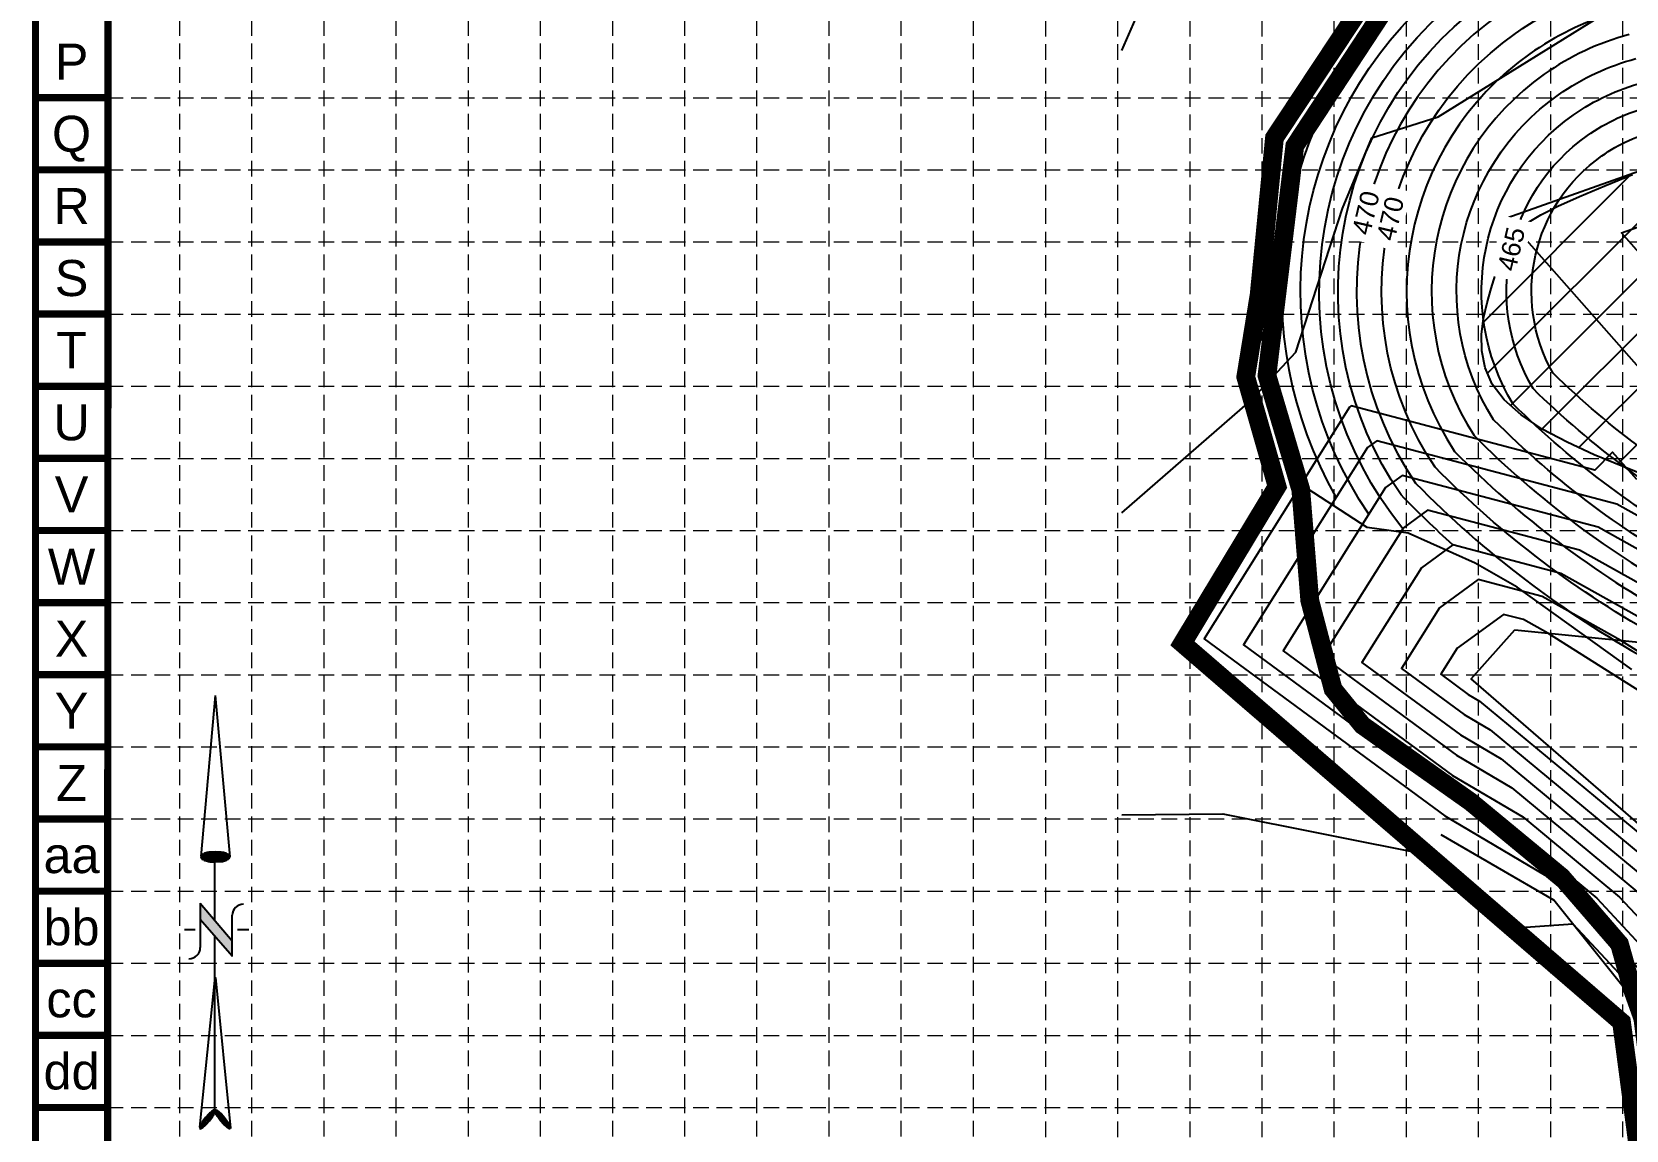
# Model space of a CAD drawing. Header units: feet. Extents: x 2592453 to 2593193, y 7034816 to 7035279.
# Drawn here: x 2592452.8 to 2592708.1, y 7034917.2 to 7035093 of the extents above; entities that cross this region are included whole.
import ezdxf
from ezdxf.enums import TextEntityAlignment as Align

# ---------------------------------------------------------------- set-up
doc = ezdxf.new("R2010")
doc.units = ezdxf.units.FT
doc.header["$LTSCALE"] = 40
doc.header["$MEASUREMENT"] = 0
doc.set_wipeout_variables(frame=1)
doc.linetypes.add('DASHED', pattern=[0.75, 0.5, -0.25])
doc.linetypes.add('HIDDEN', pattern=[0.375, 0.25, -0.125])
for name, color, linetype in [('1 LIMITS OF DISTURBANCE', 1, 'DASHED'), ('BASE', 7, 'Continuous'), ('cont bndy', 1, 'Continuous'), ('CONT-BREAKLINE', 7, 'Continuous'), ('CONT-MJR', 251, 'Continuous'), ('cont-mjr-label', 4, 'Continuous'), ('CONT-MNR', 252, 'Continuous'), ('GRID', 254, 'HIDDEN'), ('NARROW', 7, 'Continuous'), ('POND LIMITS', 3, 'Continuous'), ('Silt Fence', 200, 'HIDDEN'), ('SRF-FLT', 7, 'Continuous')]:
    doc.layers.add(name, color=color, linetype=linetype)
doc.styles.get("Standard").update_dxf_attribs({"font": 'ARIAL.TTF'})

# ---------------------------------------------------------------- blocks, each defined once
blk = doc.blocks.new('North Arrow')
at = {"layer": 'NARROW'}
for p, q in [((32.43254981860446, 3.058265073213988), (32.43254981860446, 4.631385762768332)), ((28.76667448424996, -2.091662794246076), (34.01874137947743, 2.319861484284047)), ((36.17825519122562, 2.333068732823449), (30.46489879658111, 2.333068732823449)), ((36.15693846157228, 2.319861484284047), (31.03953994826952, -2.091662794246076)), ((0, 0), (22.36344290151465, 2.002084736559482)), ((0, 0), (22.3340256442134, -2.022002755547874)), ((39.10239171702415, 0.006637234364461619), (59.96415737125062, 2.108618273159664)), ((21.65859055236069, -0.04755806894536363), (21.65587945617517, -0.04755806894536363)), ((31.2002493849468, -0.04755806894536363), (21.65859055236069, -0.04755806894536363)), ((28.76667448424996, -2.091662794246076), (34.95439482978327, -2.091662794246076)), ((57.4539157862273, -0.04755806894536363), (33.41071549255503, -0.04755806894536363)), ((59.8310793026576, -2.141789640390925), (39.04486644576536, -0.007715046158409677)), ((57.69334596529006, -0.02703537367779063), (57.76929195033517, -0.01344045038422337)), ((57.76514189648879, -0.05039075473177945), (57.69334596529006, -0.02703537367779063)), ((32.43254981860446, -4.261561808689294), (32.43254981860446, -2.800806882678444))]:
    blk.add_line(p, q, dxfattribs=at)
blk.add_lwpolyline([(22.36469003275943, -2.029144276148145), (22.58571216360451, -1.926685835660464, 0.09157658552841703), (22.86600292222374, -1.437143250313966, 0.04830551554414139), (23.03449076013294, -0.7510674610057322), (23.07365352004581, -0.007926344824227272), (23.0138871940153, 0.8191116749912908, 0.04830551554426889), (22.86600292222374, 1.421290560665511, 0.0915765855283463), (22.58571216360451, 1.91083314601201), (22.36469003275943, 2.01329158649969), (22.14366790191434, 1.91083314601201, 0.09157658552851158), (21.86337714329511, 1.421290560665511, 0.04830551554418233), (21.71549287155813, 0.8191116749912908), (21.65572654552761, -0.007926344824227272), (21.71549287155813, -0.8349643646397453, 0.04830551554422624), (21.86337714329511, -1.437143250313966, 0.09157658552816902), (22.14366790191434, -1.926685835660464)], format="xyb", close=True, dxfattribs=at)
for points in [[(57.45558378554506, -0.03134526075882604), (57.43996657389744, 0.0836624617477355, -0.06681784727068599), (57.67471216397553, 0.4712181194372533, -0.03073031192727785), (58.00862399094058, 0.8372912985578296), (58.52165351551321, 1.292257312707079), (59.07299621394941, 1.699951556056476, -0.03073031192742202), (59.50028108291463, 1.950818694931513, -0.06681784727061153), (59.92804734067704, 2.100220530974184), (60.03732810972451, 2.061125939999329)], [(60.03732810972451, 2.061125939999329), (60.05294532137214, 1.946118217492767, -0.06681784727066456), (59.81819973129404, 1.558562559803249, -0.03073031192683177), (59.43379851860755, 1.137137013811298), (58.97125837981093, 0.7375233665334235), (58.41991568137473, 0.3298291232385964, -0.03073031192764033), (57.99263081235495, 0.07896198436355917, -0.03669233332525137), (57.76236303227506, -0.01733721801429056)], [(57.45558378554506, -0.03527464659782709), (57.43996657389744, -0.150282369049819, 0.06681784727068599), (57.67471216397553, -0.5378380267393368, 0.03073031192727785), (58.00862399094058, -0.903911205859913), (58.52165351551321, -1.358877220063732), (59.07299621394941, -1.766571463358559, 0.03073031192742202), (59.50028108291463, -2.017438602233597, 0.06681784727061153), (59.92804734067704, -2.166840438276267), (60.03732810972451, -2.127745847301412)], [(60.03732810972451, -2.127745847301412), (60.05294532137214, -2.012738124794851, 0.06681784727066456), (59.81819973129404, -1.625182467105333, 0.03073031192683177), (59.43379851860755, -1.203756921113381), (58.97125837981093, -0.804143273835507), (58.41991568137473, -0.3964490305406798, 0.03073031192764033), (57.99263081235495, -0.1455818916656426, 0.03669233332525137), (57.76236303227506, -0.04928268934236257)]]:
    blk.add_lwpolyline(points, format="xyb", dxfattribs=at)
for centre, start, end in [((30.46491631666868, 3.862994872579293), 178.8769027564139, 270), ((34.95439482978327, -3.621588933947351), 358.8769027564139, 90)]:
    blk.add_arc(centre, 1.529926139739004, start, end, dxfattribs=at)
for points in [[(31.04573626156707, -2.092600781761575), (36.15173163068903, 2.358604768796795), (28.74698772917327, -2.064361571265181), (34.01267678058502, 2.358604768796795)], [(23.02743242273209, -0.7618279882990464), (21.67003612299595, -0.04525802260104683), (23.06525461068304, -0.04525802260104683), (21.71626324154204, 0.8195677980802429)], [(23.06525461068304, -0.04525802260104683), (21.71626324154204, 0.8195677980802429), (23.01902749208239, 0.7489697719211108), (21.85494459723486, 1.41965102062386)], [(23.01902749208239, 0.7489697719211108), (21.85494459723486, 1.41965102062386), (22.86773874044229, 1.437300527177285), (22.14491470462235, 1.910307302568981)], [(22.86773874044229, 1.437300527177285), (22.14491470462235, 1.910307302568981), (22.58617356370451, 1.910307302568981), (22.35503797086494, 2.002084736559482)], [(57.44388876337325, 0.08001449623407098), (57.69525844847522, -0.01106567331589758), (57.49810575425727, 0.2124947428819723), (57.77083364797363, -0.01106567331589758)], [(57.450460519849, -0.04004572727353661), (57.68868669199946, -0.016585683588346), (57.44388876337325, 0.08001449623407098), (57.69525844847522, -0.01106567331589758)], [(57.49810575425727, 0.2124947428819723), (57.77083364797363, -0.01106567331589758), (57.59996797960412, 0.3891350717640307), (57.940056377156, 0.06345446541672572)], [(57.59996797960412, 0.3891350717640307), (57.940056377156, 0.06345446541672572), (57.68211493557828, 0.4981552747267415), (58.06984856753843, 0.1324545938769006)], [(57.68211493557828, 0.4981552747267415), (58.06984856753843, 0.1324545938769006), (57.83819415180915, 0.663755583063903), (58.29493122679196, 0.2580348277115263)], [(57.83819415180915, 0.663755583063903), (58.29493122679196, 0.2580348277115263), (58.02877508955135, 0.8569559427633067), (58.51837094691291, 0.405695102581376)], [(58.02877508955135, 0.8569559427633067), (58.51837094691291, 0.405695102581376), (58.26042950528063, 1.069476338470849), (58.73031009321494, 0.5657754006460891)], [(58.26042950528063, 1.069476338470849), (58.73031009321494, 0.5657754006460891), (58.51837094691291, 1.297176762400341), (59.04904028220699, 0.8114158579883224)], [(58.51837094691291, 1.297176762400341), (59.04904028220699, 0.8114158579883224), (58.69580837170361, 1.422756996180397), (59.26097942850902, 0.9949561996836565)], [(59.26426530671961, 0.9963362022790534), (58.69416543257103, 1.419996991044172), (59.44663154890804, 1.149516487475921), (59.00303798687673, 1.64907741756906)], [(59.44663154890804, 1.149516487475921), (59.00303798687673, 1.64907741756906), (59.61749721722299, 1.335816834307479), (59.27576588053853, 1.822957741314895)], [(59.61749721722299, 1.335816834307479), (59.27576588053853, 1.822957741314895), (59.80972109409777, 1.551097235151246), (59.4926338442383, 1.954057985367399)], [(59.80972109409777, 1.551097235151246), (59.4926338442383, 1.954057985367399), (59.93129858887187, 1.730497569169529), (59.69471535579942, 2.039618144699489)], [(59.93129858887187, 1.730497569169529), (59.69471535579942, 2.039618144699489), (60.05287608364597, 1.941637962281675), (59.93129858887187, 2.103098262887215)], [(60.05287608364597, 1.941637962281675), (59.93129858887187, 2.103098262887215), (60.03644669248388, 2.064458190925507)], [(22.86773874044229, -1.439569039612252), (21.72466817219174, -0.8747848301754857), (23.02743242273209, -0.7618279882990464), (21.67003612299595, -0.04525802260104683)], [(22.5777686330548, -1.930225321557373), (21.86334952788457, -1.446628842222708), (22.86773874044229, -1.439569039612252), (21.72466817219174, -0.8747848301754857)], [(22.36344290151465, -2.014942952937417), (22.14491470462235, -1.930225321557373), (22.5777686330548, -1.930225321557373), (21.86334952788457, -1.446628842222708)], [(57.4373170068975, -0.1421659174229717), (57.68868669199946, -0.02210569386079442), (57.450460519849, -0.04004572727353661), (57.68868669199946, -0.016585683588346)], [(57.45703227632475, -0.1932260124704044), (57.69525844847522, -0.02762570418781252), (57.4373170068975, -0.1421659174229717), (57.68868669199946, -0.02210569386079442)], [(57.52603571929285, -0.3257062591183058), (57.76426189149788, -0.05108574781843345), (57.45703227632475, -0.1932260124704044), (57.69525844847522, -0.02762570418781252)], [(57.63446970111545, -0.4802665469105705), (57.90062583830149, -0.1021458429204358), (57.52603571929285, -0.3257062591183058), (57.76426189149788, -0.05108574781843345)], [(57.78397716092513, -0.6624268860650773), (58.09120677609826, -0.2001260253382497), (57.63446970111545, -0.4802665469105705), (57.90062583830149, -0.1021458429204358)], [(57.97455809866733, -0.8735672791772231), (58.33600470472447, -0.3477863002626691), (57.78397716092513, -0.6624268860650773), (58.09120677609826, -0.2001260253382497)], [(58.24071423585337, -1.113687726247008), (58.61366141578401, -0.5423666625029), (57.97455809866733, -0.8735672791772231), (58.33600470472447, -0.3477863002626691)], [(58.61366141578401, -1.433848322321865), (58.92746278743289, -0.771447089027788), (58.24071423585337, -1.113687726247008), (58.61366141578401, -0.5423666625029)], [(58.91431927448139, -1.64498871543401), (59.20019068109468, -1.004667523229728), (58.61366141578401, -1.433848322321865), (58.92746278743289, -0.771447089027788)], [(59.11804372517508, -1.794028992899257), (59.56985198281473, -1.35518817585762), (58.91760515269198, -1.651888728247286), (59.20019068109468, -1.011567536097573)], [(59.34805520177179, -1.927889242142555), (59.81300697236293, -1.62152867174882), (59.11804372517508, -1.794028992899257), (59.56985198281473, -1.35518817585762)], [(59.53699320043597, -1.324828119304584), (59.41377276652929, -1.18406785724801), (59.20840537670301, -1.014327541233797)], [(59.58299549571166, -2.052089473381784), (59.92801271066128, -1.787128980031412), (59.34805520177179, -1.927889242142555), (59.81300697236293, -1.62152867174882)], [(59.78343406819477, -2.12522960951901), (60.04630432717022, -2.007929391147627), (59.58299549571166, -2.052089473381784), (59.92801271066128, -1.787128980031412)], [(59.92308389326354, -2.166629686616943), (60.03808963156189, -2.132129622386856), (59.78343406819477, -2.12522960951901), (60.04630432717022, -2.007929391147627)]]:
    blk.add_solid(points, dxfattribs=at)

msp = doc.modelspace()

# ---------------------------------------------------------------- hatches: boundary and pattern name
at = {"layer": 'POND LIMITS'}
h = msp.add_hatch(dxfattribs=at)
h.set_pattern_fill('ANSI31', color=5, scale=50, style=0)
h.set_pattern_definition([(45, (2522256.583046171, 6976408.886377166), (-4.419417382415921, 4.419417382415922), [])])
h.paths.add_polyline_path([(2592877.586915634, 7035096.407183687), (2592872.625086351, 7035085.243207333), (2592868.640384907, 7035076.596844963), (2592865.458993982, 7035070.040319744), (2592862.907096254, 7035065.145854846), (2592860.810874404, 7035061.485673432), (2592858.996511112, 7035058.631998672), (2592857.290189056, 7035056.157053731), (2592855.518090919, 7035053.633061782), (2592853.547376989, 7035050.723446705), (2592851.409118015, 7035047.456435278), (2592849.175362355, 7035043.951454991), (2592846.918158368, 7035040.327933338), (2592844.709554413, 7035036.705297816), (2592842.62159885, 7035033.202975913), (2592840.726340037, 7035029.940395125), (2592839.095826333, 7035027.036982946), (2592837.784145566, 7035024.581257098), (2592836.773543438, 7035022.538096235), (2592836.028305118, 7035020.841469239), (2592835.512715776, 7035019.42534499), (2592835.191060582, 7035018.223692372), (2592835.027624705, 7035017.170480269), (2592834.986693317, 7035016.19967756), (2592835.032551586, 7035015.24525313), (2592835.134508408, 7035014.255093104), (2592835.281967578, 7035013.232752589), (2592835.469356614, 7035012.195703935), (2592835.691103036, 7035011.161419491), (2592835.941634363, 7035010.147371608), (2592836.215378117, 7035009.171032635), (2592836.506761815, 7035008.249874922), (2592836.810212978, 7035007.40137082), (2592837.117949599, 7035006.636733067), (2592837.413351574, 7035005.94213596), (2592837.67758927, 7035005.297494184), (2592837.891833057, 7035004.682722426), (2592838.037253304, 7035004.077735368), (2592838.095020379, 7035003.462447698), (2592838.046304653, 7035002.816774101), (2592837.872276494, 7035002.120629261), (2592837.547929283, 7035001.35559414), (2592837.023548453, 7035000.509914798), (2592836.24324245, 7034999.573503572), (2592835.15111972, 7034998.536272793), (2592833.691288707, 7034997.3881348), (2592831.807857858, 7034996.119001926), (2592829.444935618, 7034994.718786509), (2592826.546630434, 7034993.177400883), (2592823.082744487, 7034991.491870687), (2592819.125854913, 7034989.687674786), (2592814.774232585, 7034987.797405341), (2592810.126148375, 7034985.853654522), (2592805.279873156, 7034983.889014495), (2592800.333677801, 7034981.936077426), (2592795.385833183, 7034980.027435481), (2592790.534610174, 7034978.195680824), (2592785.867345476, 7034976.469678002), (2592781.427639108, 7034974.863381058), (2592777.248156917, 7034973.387016416), (2592773.361564753, 7034972.050810496), (2592769.800528463, 7034970.864989723), (2592766.597713894, 7034969.839780518), (2592763.785786895, 7034968.985409304), (2592761.397413313, 7034968.312102503), (2592759.449139575, 7034967.820752922), (2592757.893034415, 7034967.474918903), (2592756.665047144, 7034967.228825177), (2592755.701127075, 7034967.036696472), (2592754.93722352, 7034966.852757516), (2592754.30928579, 7034966.631233039), (2592753.753263198, 7034966.326347768), (2592753.205105057, 7034965.892326432), (2592752.614993685, 7034965.302575975), (2592751.990043438, 7034964.607232194), (2592751.351601679, 7034963.875613109), (2592750.72101577, 7034963.177036732), (2592750.119633074, 7034962.580821078), (2592749.568800954, 7034962.156284164), (2592749.089866772, 7034961.972744), (2592748.704177892, 7034962.099518607), (2592748.427525452, 7034962.584292441), (2592748.253475689, 7034963.388215731), (2592748.170038618, 7034964.450805153), (2592748.16522425, 7034965.711577382), (2592748.227042602, 7034967.110049091), (2592748.343503684, 7034968.585736956), (2592748.502617512, 7034970.078157651), (2592748.692394099, 7034971.526827849), (2592748.907043991, 7034972.883863893), (2592749.165579868, 7034974.151780794), (2592749.493214943, 7034975.34569323), (2592749.91516243, 7034976.480715877), (2592750.456635542, 7034977.571963415), (2592751.142847492, 7034978.634550524), (2592751.999011494, 7034979.683591879), (2592753.05034076, 7034980.734202159), (2592754.303525393, 7034981.797249668), (2592755.691163054, 7034982.86661722), (2592757.12732829, 7034983.931941252), (2592758.526095652, 7034984.982858204), (2592759.801539687, 7034986.009004515), (2592760.867734945, 7034987.000016621), (2592761.638755976, 7034987.945530963), (2592762.028677328, 7034988.835183981), (2592761.97721954, 7034989.664249402), (2592761.526687106, 7034990.450550131), (2592760.745030511, 7034991.217546356), (2592759.700200239, 7034991.988698273), (2592758.460146775, 7034992.787466072), (2592757.092820604, 7034993.63730995), (2592755.666172209, 7034994.561690095), (2592754.248152075, 7034995.584066701), (2592752.890337983, 7034996.720881448), (2592751.578816901, 7034997.960501954), (2592750.283303096, 7034999.284277323), (2592748.973510831, 7035000.67355666), (2592747.619154373, 7035002.109689072), (2592746.189947987, 7035003.574023661), (2592744.655605936, 7035005.047909533), (2592742.985842489, 7035006.512695794), (2592741.150121148, 7035007.954773664), (2592739.11690238, 7035009.380702839), (2592736.854395888, 7035010.802085129), (2592734.330811378, 7035012.230522346), (2592731.514358554, 7035013.677616301), (2592728.373247121, 7035015.154968806), (2592724.875686784, 7035016.67418167), (2592720.989887247, 7035018.246856708), (2592716.716177508, 7035019.884462892), (2592712.183363729, 7035021.597937842), (2592707.552371368, 7035023.398086342), (2592702.98412588, 7035025.295713175), (2592698.639552722, 7035027.301623125), (2592694.679577349, 7035029.426620972), (2592691.265125217, 7035031.681511503), (2592688.557121784, 7035034.077099497), (2592686.668667163, 7035036.613226484), (2592685.521560106, 7035039.245880962), (2592684.989774022, 7035041.92008818), (2592684.947282319, 7035044.580873379), (2592685.268058409, 7035047.173261805), (2592685.826075702, 7035049.642278704), (2592686.495307604, 7035051.932949317), (2592687.149727528, 7035053.990298893), (2592687.703236425, 7035055.778227504), (2592688.229445421, 7035057.336134548), (2592688.841893184, 7035058.722294248), (2592689.654118382, 7035059.994980831), (2592690.779659684, 7035061.212468523), (2592692.332055758, 7035062.433031548), (2592694.424845273, 7035063.714944133), (2592697.171566896, 7035065.116480502), (2592700.635647049, 7035066.679371432), (2592704.680063164, 7035068.379173894), (2592709.117680427, 7035070.17490141), (2592713.761364024, 7035072.025567498), (2592718.423979138, 7035073.890185679), (2592722.918390957, 7035075.727769474), (2592727.057464665, 7035077.497332405), (2592730.654065447, 7035079.157887992), (2592733.566317022, 7035080.676312878), (2592735.833377236, 7035082.050936195), (2592737.539662466, 7035083.287950203), (2592738.769589093, 7035084.393547156), (2592739.607573493, 7035085.373919312), (2592740.138032047, 7035086.235258929), (2592740.445381131, 7035086.98375826), (2592740.614037126, 7035087.625609566), (2592740.714324624, 7035088.169765084), (2592740.760201081, 7035088.636216991), (2592740.751532166, 7035089.047717442), (2592740.688183549, 7035089.427018595), (2592740.5700209, 7035089.796872611), (2592740.396909888, 7035090.180031642), (2592740.168716185, 7035090.599247851), (2592739.885305458, 7035091.077273394), (2592739.546537638, 7035091.63285567), (2592739.152249689, 7035092.268723052), (2592738.702272836, 7035092.983599155), (2592738.196438303, 7035093.776207593), (2592737.634577314, 7035094.645271983), (2592737.016521094, 7035095.589515937), (2592736.342100867, 7035096.607663073), (2592735.611147856, 7035097.698437004), (2592734.82386932, 7035098.862188359), (2592733.981976651, 7035100.105775819), (2592733.087557274, 7035101.437685083), (2592732.142698614, 7035102.866401843), (2592731.149488098, 7035104.400411797), (2592730.110013151, 7035106.048200642), (2592729.026361198, 7035107.818254071), (2592727.900619664, 7035109.719057783), (2592726.738129724, 7035111.749475598), (2592725.557247549, 7035113.869883851), (2592724.379583057, 7035116.031037002), (2592723.226746166, 7035118.18368951), (2592722.120346796, 7035120.278595835), (2592721.081994866, 7035122.266510438), (2592720.133300296, 7035124.098187779), (2592719.295873003, 7035125.724382319), (2592718.583883731, 7035127.110072274), (2592717.981746517, 7035128.277130902), (2592717.466436222, 7035129.261655218), (2592717.014927708, 7035130.099742237), (2592716.604195836, 7035130.827488974), (2592716.211215469, 7035131.480992444), (2592715.812961465, 7035132.096349663), (2592715.386408688, 7035132.709657642), (2592714.910775482, 7035133.353224794), (2592714.374254128, 7035134.044205096), (2592713.767280388, 7035134.79596392), (2592713.080290027, 7035135.621866636), (2592712.303718809, 7035136.535278617), (2592711.428002497, 7035137.549565236), (2592710.443576854, 7035138.678091861), (2592709.340877646, 7035139.934223867), (2592708.118026757, 7035141.322010822), (2592706.803890566, 7035142.808239087), (2592705.435021571, 7035144.350379224), (2592704.047972274, 7035145.90590179), (2592702.679295172, 7035147.432277347), (2592701.365542767, 7035148.886976453), (2592700.143267557, 7035150.227469669), (2592699.049022044, 7035151.411227554), (2592698.112606046, 7035152.4158412), (2592697.336808662, 7035153.299383835), (2592696.717666311, 7035154.140049214), (2592696.251215412, 7035155.016031097), (2592695.933492383, 7035156.005523242), (2592695.760533643, 7035157.186719407), (2592695.728375612, 7035158.637813351), (2592695.833054708, 7035160.436998832), (2592696.066795284, 7035162.627737004), (2592696.406573437, 7035165.11455861), (2592696.825553198, 7035167.767261785), (2592697.296898598, 7035170.455644667), (2592697.793773668, 7035173.049505394), (2592698.28934244, 7035175.418642101), (2592698.756768945, 7035177.432852929), (2592699.169217214, 7035178.961936011), (2592699.50866596, 7035179.906485871), (2592699.792352624, 7035180.290282578), (2592700.046329327, 7035180.167902581), (2592700.296648194, 7035179.593922335), (2592700.569361344, 7035178.622918289), (2592700.890520902, 7035177.309466898), (2592701.286178989, 7035175.708144613), (2592701.782387729, 7035173.873527884), (2592702.399532247, 7035171.860804118), (2592703.135329693, 7035169.727604526), (2592703.98183022, 7035167.532171269), (2592704.931083982, 7035165.332746512), (2592705.975141132, 7035163.187572417), (2592707.106051824, 7035161.154891148), (2592708.31586621, 7035159.292944867), (2592709.596634445, 7035157.659975738), (2592710.940611031, 7035156.29778871), (2592712.340867864, 7035155.182439878), (2592713.790681191, 7035154.273548119), (2592715.283327257, 7035153.530732316), (2592716.812082306, 7035152.913611349), (2592718.370222586, 7035152.381804095), (2592719.951024341, 7035151.894929438), (2592721.547763817, 7035151.412606257), (2592723.147491995, 7035150.900003632), (2592724.712358793, 7035150.344491456), (2592726.198288868, 7035149.738989819), (2592727.561206871, 7035149.076418814), (2592728.757037459, 7035148.349698535), (2592729.741705286, 7035147.551749072), (2592730.471135006, 7035146.675490516), (2592730.901251273, 7035145.713842963), (2592731.005211683, 7035144.665739503), (2592730.825105596, 7035143.554165225), (2592730.420255315, 7035142.408118221), (2592729.849983142, 7035141.25659658), (2592729.173611378, 7035140.128598395), (2592728.450462325, 7035139.053121753), (2592727.739858284, 7035138.059164745), (2592727.101121559, 7035137.175725463), (2592726.583010491, 7035136.420258849), (2592726.192027584, 7035135.76404726), (2592725.924111381, 7035135.166829909), (2592725.775200428, 7035134.588346008), (2592725.741233267, 7035133.988334767), (2592725.818148443, 7035133.326535396), (2592726.0018845, 7035132.56268711), (2592726.288379983, 7035131.656529117), (2592726.671407073, 7035130.580541759), (2592727.136072509, 7035129.358169884), (2592727.665316667, 7035128.025599476), (2592728.242079924, 7035126.61901651), (2592728.849302656, 7035125.174606969), (2592729.469925241, 7035123.72855683), (2592730.086888053, 7035122.317052074), (2592730.683131471, 7035120.97627868), (2592731.245314745, 7035119.734694517), (2592731.774972623, 7035118.589845017), (2592732.277358729, 7035117.531547499), (2592732.757726686, 7035116.549619286), (2592733.221330117, 7035115.633877697), (2592733.673422644, 7035114.774140055), (2592734.119257892, 7035113.960223678), (2592734.564089484, 7035113.181945887), (2592735.013499851, 7035112.430021234), (2592735.474386666, 7035111.69875317), (2592735.953976412, 7035110.983342377), (2592736.459495569, 7035110.278989538), (2592736.998170619, 7035109.580895334), (2592737.577228046, 7035108.884260447), (2592738.203894328, 7035108.184285559), (2592738.88539595, 7035107.476171355), (2592739.626230791, 7035106.759370405), (2592740.419982333, 7035106.050342864), (2592741.257505455, 7035105.369800781), (2592742.129655036, 7035104.738456202), (2592743.027285956, 7035104.177021173), (2592743.941253094, 7035103.706207744), (2592744.862411332, 7035103.346727957), (2592745.781615546, 7035103.119293864), (2592746.690950821, 7035103.03428712), (2592747.587423043, 7035103.060767821), (2592748.469268303, 7035103.157465674), (2592749.334722691, 7035103.283110385), (2592750.182022297, 7035103.396431659), (2592751.009403212, 7035103.456159205), (2592751.815101526, 7035103.421022725), (2592752.597353329, 7035103.24975193), (2592753.365697685, 7035102.915689654), (2592754.174885558, 7035102.450631257), (2592755.090970884, 7035101.900985233), (2592756.180007601, 7035101.31316007), (2592757.508049645, 7035100.733564265), (2592759.141150954, 7035100.208606306), (2592761.145365465, 7035099.784694686), (2592763.586747115, 7035099.508237895), (2592766.504867553, 7035099.412481282), (2592769.833369271, 7035099.478017625), (2592773.479412474, 7035099.672276559), (2592777.350157368, 7035099.962687716), (2592781.352764155, 7035100.316680732), (2592785.394393041, 7035100.701685239), (2592789.382204231, 7035101.085130871), (2592793.223357928, 7035101.434447263), (2592796.84518782, 7035101.724256676), (2592800.255721516, 7035101.957951865), (2592803.48316011, 7035102.146118217), (2592806.555704694, 7035102.299341117), (2592809.501556362, 7035102.428205947), (2592812.348916204, 7035102.543298092), (2592815.125985316, 7035102.655202936), (2592817.860964788, 7035102.774505866), (2592820.573956811, 7035102.907668778), (2592823.252667961, 7035103.044659632), (2592825.876705911, 7035103.171322905), (2592828.425678337, 7035103.273503069), (2592830.879192909, 7035103.337044601), (2592833.216857303, 7035103.347791976), (2592835.418279193, 7035103.291589667), (2592837.463066251, 7035103.154282152), (2592839.343285398, 7035102.927244592), (2592841.100840552, 7035102.623974903), (2592842.790094874, 7035102.26350169), (2592844.465411529, 7035101.864853558), (2592846.18115368, 7035101.447059111), (2592847.991684489, 7035101.029146954), (2592849.951367122, 7035100.630145691), (2592852.114564741, 7035100.269083927), (2592854.51347074, 7035099.960700717), (2592857.09159943, 7035099.702576928), (2592859.770295357, 7035099.488003876), (2592862.470903062, 7035099.31027288), (2592865.114767088, 7035099.162675257), (2592867.623231978, 7035099.038502323), (2592869.917642274, 7035098.931045398), (2592871.919342521, 7035098.833595796), (2592873.569562198, 7035098.740579975), (2592874.88907054, 7035098.650964932), (2592875.91852172, 7035098.564852805), (2592876.69856991, 7035098.48234573), (2592877.269869283, 7035098.403545843), (2592877.67307401, 7035098.328555279), (2592877.948838265, 7035098.257476178), (2592878.137816221, 7035098.190410673), (2592878.274811052, 7035098.127298706), (2592878.371221956, 7035098.067431445), (2592878.432597132, 7035098.009937856), (2592878.464484778, 7035097.953946914), (2592878.472433094, 7035097.898587584), (2592878.461990281, 7035097.842988838), (2592878.438704537, 7035097.786279649), (2592878.408124061, 7035097.727588985), (2592878.373883502, 7035097.664727411), (2592878.331963303, 7035097.590231873), (2592878.276430357, 7035097.495320912), (2592878.201351555, 7035097.371213068), (2592878.10079379, 7035097.209126883), (2592877.968823953, 7035097.000280898), (2592877.799508937, 7035096.735893652)])

# ---------------------------------------------------------------- linework, layer by layer
at = {"layer": 'BASE', "const_width": 1.155}
for points in [[(2592464.964419404, 7035082.477223675), (2592453.414419404, 7035082.477223675)], [(2592464.964419404, 7035070.927223675), (2592453.414419404, 7035070.927223675)], [(2592464.964419404, 7035059.377223675), (2592453.414419404, 7035059.377223675)], [(2592464.964419404, 7035047.827223675), (2592453.414419404, 7035047.827223675)], [(2592464.964419404, 7035036.277223676), (2592453.414419404, 7035036.277223676)], [(2592464.964419404, 7035024.727223675), (2592453.414419404, 7035024.727223675)], [(2592464.964419404, 7035013.177223675), (2592453.414419404, 7035013.177223675)], [(2592464.964419404, 7035001.627223675), (2592453.414419404, 7035001.627223675)], [(2592464.964419404, 7034990.077223675), (2592453.414419404, 7034990.077223675)], [(2592464.964419404, 7034978.527223676), (2592453.414419404, 7034978.527223676)], [(2592464.964419404, 7034966.977223675), (2592453.414419404, 7034966.977223675)], [(2592464.964419404, 7034955.427223675), (2592453.414419404, 7034955.427223675)], [(2592464.964419404, 7034943.877223675), (2592453.414419404, 7034943.877223675)], [(2592464.964419404, 7034932.327223675), (2592453.414419404, 7034932.327223675)], [(2592464.964419404, 7034920.777223676), (2592453.414419404, 7034920.777223676)]]:
    msp.add_lwpolyline(points, dxfattribs=at)
at = {"layer": 'cont bndy', "color": 7}
msp.add_lwpolyline([(2592709.027386243, 7034990.898968833), (2592690.625197925, 7035004.122806342), (2592683.91830542, 7035007.918962774), (2592673.212386781, 7035012.758842085), (2592666.647449114, 7035013.65796308), (2592655.94582481, 7035020.58109955), (2592649.740681306, 7035038.923025064), (2592651.809062473, 7035042.609373548), (2592652.168780938, 7035052.589521402), (2592655.142968322, 7035074.284754129), (2592660.36433633, 7035083.917581395), (2592666.594990171, 7035092.722636654), (2592669.391664972, 7035096.075563085)], dxfattribs=at)
at = {"layer": 'CONT-BREAKLINE', "color": 7}
for points in [[(2592722.8396, 7034955.1608, 471.2981), (2592683.271, 7034989.4206, 471.7653), (2592690.2972, 7034997.2435, 471.4496)], [(2592690.2972, 7034997.2435, 471.4496), (2592749.8538, 7034991.339, 466.3573), (2592734.3359, 7034972.2104, 471.0087)], [(2592719.3553, 7034938.5966, 464.515), (2592710.629, 7034936.3825, 463.5282), (2592696.5273, 7034953.9858, 464.13), (2592678.4954, 7034964.4202, 464.0618)]]:
    msp.add_polyline3d(points, dxfattribs=at)
at = {"layer": 'CONT-MJR', "color": 35, "flags": 128}
for points, elevation in [([(2592627.368065724, 7035016.028426648), (2592647.920743019, 7035033.902474988), (2592655.222326909, 7035041.755412498), (2592662.710703008, 7035064.716396123), (2592667.378120758, 7035076.056909353), (2592678.003210304, 7035079.398312451), (2592722.576767914, 7035107.136359585), (2592698.797492072, 7035121.507506076), (2592688.955974242, 7035131.913813688), (2592690.707456592, 7035155.97694755), (2592688.77931704, 7035157.553659501), (2592701.062435358, 7035198.16219987), (2592743.973212007, 7035149.192694506), (2592749.601020667, 7035147.006464453), (2592745.797977643, 7035142.280662494), (2592740.926697735, 7035120.507546484), (2592757.454970063, 7035129.172799335), (2592775.793668592, 7035102.78670504), (2592776.855433414, 7035102.919727553)], 465), ([(2592709.805247679, 7035021.328282786), (2592705.938932382, 7035025.700013725), (2592703.101345676, 7035022.821552759), (2592664.098629704, 7035033.120810523), (2592663.816958515, 7035032.915140362), (2592640.543936743, 7034995.823514613), (2592679.077014586, 7034967.46496868), (2592695.016818273, 7034958.023398569), (2592699.720852164, 7034954.128411014), (2592712.941972008, 7034939.93954734)], 465), ([(2592678.194769931, 7035000.769824983), (2592672.122036251, 7034991.091341153), (2592682.176644625, 7034983.691618904), (2592686.335888905, 7034981.227987779), (2592718.074600019, 7034954.948014535), (2592720.799602093, 7034952.023550995), (2592722.172800189, 7034951.990864741), (2592728.541265418, 7034960.145199184), (2592736.686088171, 7034972.840860382), (2592737.701103073, 7034976.358617445), (2592707.25088434, 7034995.562695032), (2592694.642359861, 7035002.604905987), (2592684.408858506, 7035005.307216983), (2592678.194769931, 7035000.769824983)], 470)]:
    msp.add_lwpolyline(points, dxfattribs=dict(at, elevation=elevation))
at = {"layer": 'CONT-MJR', "color": 35, "elevation": 470, "flags": 128}
msp.add_lwpolyline([(2592713.796983202, 7034995.829391071, -0.07228721034127862), (2592677.497317477, 7035023.312959271, -0.4070348852480232), (2592690.372339865, 7035092.766834657, -0.05456063857181388), (2592700.031126148, 7035098.107786731, -0.074825220904952), (2592662.930748513, 7035132.621712745, -0.2723641846817771), (2592653.634564349, 7035178.857844753, 0.1092912361371492), (2592652.919061801, 7035186.106311799)], format="xyb", dxfattribs=at)
at = {"layer": 'CONT-MJR', "color": 35}
for points, elevation in [([(2592649.601440193, 7035182.84287433, -0.0608866947182031), (2592649.7037499, 7035179.724055701, 0.2692508565903022), (2592659.872097578, 7035130.041505015, 0.0649272100284984), (2592692.276088365, 7035098.724593657, 0.02283011588587464), (2592688.06692742, 7035096.035637757, 0.4090848387944744), (2592674.387344127, 7035020.770506309, 0.07236404075258794), (2592711.582792518, 7034992.482807497, 0.01407933377540278), (2592724.722044568, 7034982.79019678, -0.07786245429061872), (2592732.005642867, 7034976.259804568, -0.02328873611275185), (2592740.956257339, 7034964.841799908, 0.2498720290334903), (2592788.309201404, 7034947.709359217, 0.03070868766919069), (2592834.362010053, 7034965.428900235, 0.01189005364903541), (2592848.667569036, 7034971.250137324), (2592860.500741985, 7034984.201514601, 0.07332231345158255), (2592864.928630506, 7034995.668865405, 0.07332231345158255)], 470), ([(2592651.346222875, 7035037.586617999, 0.0609226326456004), (2592656.694817578, 7035021.564152564, 0.0609226326456004)], 465)]:
    msp.add_lwpolyline(points, format="xyb", dxfattribs=dict(at, elevation=elevation))
msp.add_lwpolyline([(2592724.84767031, 7035012.585759567, -0.07141663451961434), (2592693.201499126, 7035035.893844703, -0.3907164995803197), (2592701.901255099, 7035076.424126383, -0.09047482893351773), (2592711.858644373, 7035081.038393093, 0.1337998594316384)], format="xyb", dxfattribs=at)
at = {"layer": 'CONT-MNR', "color": 35, "flags": 128}
for points, elevation in [([(2592627.368065724, 7035090.030872727), (2592634.470233115, 7035106.301345007), (2592640.575772994, 7035109.942675312), (2592647.056388609, 7035114.137519327), (2592673.988434393, 7035122.534667138), (2592675.942383823, 7035154.50107675), (2592682.488943902, 7035160.940716944), (2592687.90059024, 7035181.781178927), (2592696.986096231, 7035228.582446352), (2592698.979713237, 7035235.314531615), (2592701.362569827, 7035228.798200672), (2592693.614301302, 7035193.836295219), (2592701.692912578, 7035220.544546627), (2592737.208001489, 7035180.014953068)], 466), ([(2592717.407550963, 7035031.081114357), (2592688.98521194, 7035063.218901718), (2592738.436548008, 7035080.757822113)], 464), ([(2592725.009854247, 7035040.833945929), (2592707.338891724, 7035060.814906524), (2592738.084169432, 7035071.719343515)], 463), ([(2592666.692520798, 7035026.486077285), (2592646.859556645, 7034994.877079921), (2592679.696940594, 7034970.710298724), (2592693.280632399, 7034962.66431641), (2592703.391601735, 7034954.292331718), (2592714.513498025, 7034942.356348071), (2592720.118105433, 7034942.222941521), (2592745.009791968, 7034974.09484936), (2592744.438220748, 7034972.73290022), (2592745.937907125, 7034975.255695244), (2592749.870228407, 7034989.716704787), (2592752.454236812, 7034991.066562398), (2592750.39604963, 7034991.786065162), (2592749.080721414, 7034993.683769061), (2592738.928361509, 7034999.360834379), (2592706.632315409, 7035017.399072718), (2592668.160675465, 7035027.558091815), (2592666.692520798, 7035026.486077285)], 466), ([(2592669.568083081, 7035020.05701421), (2592653.175176546, 7034993.930645228), (2592680.316866602, 7034973.955628769), (2592691.544446526, 7034967.305234253), (2592707.062351306, 7034954.456252423), (2592716.085024042, 7034944.773148802), (2592720.631779122, 7034944.664922325), (2592741.718213563, 7034971.664494822), (2592743.675841898, 7034974.715928456), (2592747.709638138, 7034988.695935243), (2592742.337151842, 7034992.084207904), (2592703.634826522, 7035013.700531036), (2592672.222721225, 7035021.995373107), (2592669.568083081, 7035020.05701421)], 467), ([(2592672.443645364, 7035013.627951134), (2592659.490796448, 7034992.984210536), (2592680.936792609, 7034977.200958814), (2592689.808260652, 7034971.946152095), (2592710.733100877, 7034954.620173126), (2592717.656550059, 7034947.189949533), (2592721.145452811, 7034947.10690313), (2592737.325897515, 7034967.824729608), (2592741.345923989, 7034974.090905764), (2592744.373459783, 7034984.583495976), (2592730.641729341, 7034993.243703613), (2592700.637337635, 7035010.001989352), (2592676.284766986, 7035016.432654399), (2592672.443645364, 7035013.627951134)], 468), ([(2592675.319207647, 7035007.19888806), (2592665.806416349, 7034992.037775844), (2592681.556718617, 7034980.446288859), (2592688.072074779, 7034976.587069938), (2592714.403850447, 7034954.784093831), (2592719.228076076, 7034949.606750264), (2592721.659126501, 7034949.548883935), (2592732.933581467, 7034963.984964397), (2592739.01600608, 7034973.465883073), (2592741.037281428, 7034980.471056712), (2592718.946306841, 7034994.403199323), (2592697.639848748, 7035006.303447669), (2592680.346812746, 7035010.869935691), (2592675.319207647, 7035007.19888806)], 469), ([(2592681.070332214, 7034994.340761907), (2592678.437656153, 7034990.14490646), (2592682.796570633, 7034986.936948949), (2592684.599703032, 7034985.868905622), (2592721.74534959, 7034955.111935239), (2592722.37112811, 7034954.440351726), (2592722.686473879, 7034954.432845546), (2592724.14894937, 7034956.305433972), (2592734.356170262, 7034972.215837691), (2592734.364924718, 7034972.246178181), (2592695.555461839, 7034996.722190741), (2592691.644870974, 7034998.906364304), (2592688.470904267, 7034999.744498275), (2592681.070332214, 7034994.340761907)], 471), ([(2592627.368065724, 7034967.645553864), (2592643.504364682, 7034967.815570338), (2592676.438665107, 7034961.256843694), (2592689.750072917, 7034949.496656703), (2592699.57352941, 7034950.18315988), (2592711.370445991, 7034937.52274661)], 464)]:
    msp.add_lwpolyline(points, dxfattribs=dict(at, elevation=elevation))
at = {"layer": 'CONT-MNR', "color": 35}
for points, elevation in [([(2592657.123505646, 7035176.678953971, 0.267298032016612), (2592665.987187871, 7035135.204827737, 0.08271203545916739), (2592706.537446322, 7035098.598103506, -0.5758694607056835), (2592706.058501679, 7035096.029399525, 0.08018186704178148), (2592692.677752365, 7035089.498031588, 0.4046992135056579), (2592680.615231263, 7035025.848651966, 0.07218657407247238), (2592716.009931995, 7034999.177411665, 0.01453822520343303)], 469), ([(2592680.346812746, 7035010.869935691, -0.01389692608825633), (2592672.059387615, 7035018.859815409, -0.401995445234127), (2592684.98388858, 7035097.502281769, 0.3890089059215163), (2592684.77674536, 7035100.640903064, -0.05269173873312865), (2592657.591671955, 7035128.091325814, -0.2074007927818608), (2592644.296372783, 7035168.514520107, -0.1640388592677139)], 469), ([(2592672.339195229, 7035013.461482622, -0.3972230091027971), (2592678.857579018, 7035096.333294072, 0.4427063626646599), (2592678.791953058, 7035101.754737305, -0.04542516689479927), (2592655.297882643, 7035126.156308032, -0.1650961248086189), (2592641.215759043, 7035159.637195939)], 468), ([(2592666.890651452, 7035015.789829101, -0.3562124604159712), (2592674.038010312, 7035095.854080115, 0.4944510926529616), (2592674.078529036, 7035101.914120927, -0.08707076421671023), (2592638.470710135, 7035146.333393691)], 467), ([(2592661.685364992, 7035018.505869513, -0.3359339301369775), (2592672.112100576, 7035098.174785016, 0.5739142163434852), (2592672.193669283, 7035099.576715423, -0.03591376047209742), (2592655.300385611, 7035116.707916762, -0.03591376047209742)], 466), ([(2592708.562496807, 7035092.579561305, 0.08871945054607704), (2592694.983628049, 7035086.229555287, 0.4020138780770086), (2592683.742500435, 7035028.37637975, 0.07205695062678463), (2592718.221562187, 7035002.526958045, 0.01478492673226088)], 468)]:
    msp.add_lwpolyline(points, format="xyb", dxfattribs=dict(at, elevation=elevation))
for points in [[(2592755.482259688, 7035101.378120414), (2592755.482259689, 7035101.378120413, 0.1840058253165024), (2592758.573374482, 7035100.566534007, -0.04526284528376141), (2592779.604552546, 7035101.072276895, -0.001195776025621177), (2592839.796249732, 7035105.272395205, -0.09561008838262637), (2592859.084624899, 7035102.462514354, -0.07108526831275047), (2592872.009886692, 7035095.778886475, -0.2268678129682468), (2592862.397080007, 7035060.889564815, 0.003418719081199456), (2592854.213552612, 7035049.714317217, 0.002551704925698413), (2592848.205433596, 7035041.300816935, 0.2145581301829408), (2592836.896209055, 7035010.340830137, -0.1942734656338646), (2592836.973834562, 7034999.754148577), (2592832.683732593, 7034995.25031226, -0.02054533656189914), (2592823.067115194, 7034991.052709479, -0.02917219110512394), (2592782.42556449, 7034975.224432975, -0.2170604806568479), (2592762.614855278, 7034982.681013831, 0.02013737493979531), (2592753.431312125, 7034994.288529057, 0.0738570914618249), (2592740.403106028, 7035005.990456598, -0.01589403794221572), (2592727.053114934, 7035015.942463414, -0.07107925239690394), (2592696.391148205, 7035038.368463988, -0.3852113882208693), (2592704.207130782, 7035073.155650082, -0.0940925898586917), (2592713.231539444, 7035077.259183464, 0.00199056024398606), (2592736.952227256, 7035088.842565436, 0.4507772905238695), (2592738.339077337, 7035093.567695822)], [(2592720.431790457, 7035005.87812662, -0.07189169503865188), (2592686.880931342, 7035030.894604745, -0.3988836587253055), (2592697.289503732, 7035082.961078987, -0.08925223309070171), (2592709.671387016, 7035088.735383359, 0.09582542226797917)], [(2592722.640526128, 7035009.23102232, -0.07168212520116041), (2592690.032879818, 7035033.401321263, -0.3951799587355224), (2592699.595379415, 7035079.692602685, -0.08983016056779151), (2592710.769952037, 7035084.88828462, 0.124040448160357)]]:
    msp.add_lwpolyline(points, format="xyb", dxfattribs=at)
at = {"layer": 'GRID', "color": 252, "linetype": 'HIDDEN', "lineweight": 0, "ltscale": 0.25}
for p, q in [((2592476.475802967, 7035267.386879371), (2592476.475802967, 7034862.976211449)), ((2592488.025802967, 7035267.386879371), (2592488.025802967, 7034862.976211449)), ((2592499.575802967, 7035267.386879371), (2592499.575802967, 7034862.976211449)), ((2592511.125802967, 7035267.386879371), (2592511.125802967, 7034862.976211449)), ((2592522.675802967, 7035267.386879371), (2592522.675802967, 7034862.976211449)), ((2592534.225802967, 7035267.386879371), (2592534.225802967, 7034862.976211449)), ((2592545.775802967, 7035267.386879371), (2592545.775802967, 7034862.976211449)), ((2592557.325802967, 7035267.386879371), (2592557.325802967, 7034862.976211449)), ((2592568.875802967, 7035267.386879371), (2592568.875802967, 7034862.976211449)), ((2592580.425802967, 7035267.386879371), (2592580.425802967, 7034862.976211449)), ((2592591.975802967, 7035267.386879371), (2592591.975802967, 7034862.976211449)), ((2592603.525802967, 7035267.386879371), (2592603.525802967, 7034862.976211449)), ((2592615.114419403, 7035267.277223676), (2592615.114419403, 7034862.976211449)), ((2592626.664419404, 7035267.277223676), (2592626.664419404, 7034862.976211449)), ((2592638.214419404, 7035267.277223676), (2592638.214419404, 7034862.976211449)), ((2592649.764419403, 7035267.277223676), (2592649.764419403, 7034862.976211449)), ((2592661.314419404, 7035267.277223676), (2592661.314419404, 7034862.976211449)), ((2592672.864419403, 7035267.277223676), (2592672.864419403, 7034862.976211449)), ((2592684.414419404, 7035267.277223676), (2592684.414419404, 7034862.976211449)), ((2592695.964419404, 7035267.277223676), (2592695.964419404, 7034862.976211449)), ((2592707.514419403, 7035267.277223676), (2592707.514419403, 7034862.976211449)), ((2592464.964419404, 7035082.477223675), (2593181.064419404, 7035082.477223675)), ((2592464.964419404, 7035070.927223675), (2593181.064419404, 7035070.927223675)), ((2592464.964419404, 7035059.377223675), (2593181.064419404, 7035059.377223675)), ((2592464.964419404, 7035047.827223675), (2593181.064419404, 7035047.827223675)), ((2592464.964419404, 7035036.277223676), (2593181.064419404, 7035036.277223676)), ((2592464.964419404, 7035024.727223675), (2593181.064419404, 7035024.727223675)), ((2592464.964419404, 7035013.177223675), (2593181.064419404, 7035013.177223675)), ((2592464.964419404, 7035001.627223675), (2593181.064419404, 7035001.627223675)), ((2592464.964419404, 7034990.077223675), (2593181.064419404, 7034990.077223675)), ((2592464.964419404, 7034978.527223676), (2593181.064419404, 7034978.527223676)), ((2592464.964419404, 7034966.977223675), (2593181.064419404, 7034966.977223675)), ((2592464.964419404, 7034955.427223675), (2593181.064419404, 7034955.427223675)), ((2592464.964419404, 7034943.877223675), (2593181.064419404, 7034943.877223675)), ((2592464.964419404, 7034932.327223675), (2593181.064419404, 7034932.327223675)), ((2592464.964419404, 7034920.777223676), (2593181.064419404, 7034920.777223676))]:
    msp.add_line(p, q, dxfattribs=at)
at = {"layer": 'POND LIMITS', "color": 5, "flags": 128}
msp.add_lwpolyline([(2592712.183363729, 7035021.597937842), (2592707.552371368, 7035023.398086342), (2592702.98412588, 7035025.295713175), (2592698.639552722, 7035027.301623125), (2592694.679577349, 7035029.426620972), (2592691.265125217, 7035031.681511503), (2592688.557121784, 7035034.077099497), (2592686.668667163, 7035036.613226484), (2592685.521560106, 7035039.245880962), (2592684.989774022, 7035041.92008818), (2592684.947282319, 7035044.580873379), (2592685.268058409, 7035047.173261805), (2592685.826075702, 7035049.642278704), (2592686.495307604, 7035051.932949317), (2592687.149727528, 7035053.990298893), (2592687.703236425, 7035055.778227504), (2592688.229445421, 7035057.336134548), (2592688.841893184, 7035058.722294248), (2592689.654118382, 7035059.994980831), (2592690.779659684, 7035061.212468523), (2592692.332055758, 7035062.433031548), (2592694.424845273, 7035063.714944133), (2592697.171566896, 7035065.116480502), (2592700.635647049, 7035066.679371432), (2592704.680063164, 7035068.379173894), (2592709.117680427, 7035070.17490141)], dxfattribs=at)
at = {"layer": 'Silt Fence', "linetype": 'Continuous', "const_width": 3}
msp.add_lwpolyline([(2592652.891023875, 7035189.677951898), (2592643.74465896, 7035173.917926919), (2592635.320374023, 7035147.33040464), (2592653.252064933, 7035118.096161592), (2592669.980285649, 7035098.366054308), (2592669.126254403, 7035096.15405946), (2592655.045663835, 7035074.739675635), (2592650.591709477, 7035038.002300135), (2592656.00731893, 7035019.715859769), (2592657.444921541, 7035001.967334288), (2592661.175674863, 7034987.771282761), (2592665.86920434, 7034981.996617382), (2592683.199160153, 7034969.725453166), (2592697.76113452, 7034957.694899719), (2592707.036487598, 7034946.959300263), (2592708.962037768, 7034940.101885269), (2592710.767240919, 7034935.04905335), (2592713.920907476, 7034909.890898893), (2592717.113883856, 7034911.922095699), (2592728.561815985, 7034918.389045362), (2592808.827135609, 7034923.110489627)], dxfattribs=at)
at = {"layer": 'SRF-FLT', "color": 7}
for points in [[(2592722.8396, 7034955.1608, 471.2981), (2592683.271, 7034989.4206, 471.7653), (2592690.2972, 7034997.2435, 471.4496)], [(2592690.2972, 7034997.2435, 471.4496), (2592749.8538, 7034991.339, 466.3573), (2592734.3359, 7034972.2104, 471.0087)], [(2592719.3553, 7034938.5966, 464.515), (2592710.629, 7034936.3825, 463.5282), (2592696.5273, 7034953.9858, 464.13), (2592678.4954, 7034964.4202, 464.0618)]]:
    msp.add_polyline3d(points, dxfattribs=at)

# ---------------------------------------------------------------- block references
at = {"layer": 'BASE', "xscale": 1.154999999795109, "yscale": 1.154999999795109, "zscale": 1.155, "rotation": 270}
msp.add_blockref('North Arrow', (2592482.20807585, 7034986.746141626), dxfattribs=at)

# ---------------------------------------------------------------- texts
at = {"layer": 'BASE'}
for s, p in [('P', (2592459.189419404, 7035088.252223675)), ('Q', (2592459.189419404, 7035076.702223675)), ('R', (2592459.189419404, 7035065.152223676)), ('S', (2592459.189419404, 7035053.602223675)), ('T', (2592459.189419404, 7035042.052223675)), ('U', (2592459.189419404, 7035030.502223675)), ('V', (2592459.189419404, 7035018.952223675)), ('W', (2592459.189419404, 7035007.402223676)), ('X', (2592459.189419404, 7034995.852223675)), ('Y', (2592459.189419404, 7034984.302223675)), ('Z', (2592459.189419404, 7034972.752223675)), ('aa', (2592459.189419404, 7034961.202223675)), ('bb', (2592459.189419404, 7034949.652223676)), ('cc', (2592459.189419404, 7034938.102223675)), ('dd', (2592459.189419404, 7034926.552223675))]:
    msp.add_text(s, height=5.775, dxfattribs=at).set_placement(p, align=Align.MIDDLE_CENTER)

# ---------------------------------------------------------------- next in the draw order: wipeouts: each hides what was drawn before it
at = {"color": 35}
for points, z in [([(2592667.2348205685, 7035059.131477636), (2592669.421756887, 7035068.478513559), (2592665.801988601, 7035068.8177167885), (2592663.878983189, 7035059.772211245)], 469), ([(2592690.3988718474, 7035053.148044104), (2592693.3260942283, 7035062.441286977), (2592688.3616895336, 7035063.609484751), (2592686.11364508, 7035054.056134539)], 465)]:
    msp.add_wipeout(points, dxfattribs=at).translate(0, 0, z).dxf.layer = 'cont-mjr-label'

# ---------------------------------------------------------------- next in the draw order: texts
at = {"layer": 'cont-mjr-label', "color": 35, "char_height": 3, "attachment_point": 5, "rotation": 76.75835860784171}
for s, insert in [('470', (2592666.426972853, 7035064.041859801, 469)), ('{465}', (2592689.719869654, 7035058.248710757, 465))]:
    msp.add_mtext(s, dxfattribs=dict(at, insert=insert))

# ---------------------------------------------------------------- next in the draw order: wipeouts: each hides what was drawn before it
at = {"color": 35}
msp.add_wipeout([(2592671.124389261, 7035058.150433857), (2592673.9573759395, 7035067.3168779), (2592669.231927621, 7035068.478624254), (2592667.014816881, 7035058.818176797)], dxfattribs=at).translate(0, 0, -1).dxf.layer = 'cont-mjr-label'

# ---------------------------------------------------------------- next in the draw order: linework, layer by layer
at = {"layer": '1 LIMITS OF DISTURBANCE', "ltscale": 0.25, "const_width": 3}
msp.add_lwpolyline([(2592711.291587986, 7034904.77415853), (2592707.361316803, 7034934.447562862), (2592637.051327682, 7034995.103571439), (2592652.206304623, 7035020.220522155), (2592647.193183999, 7035037.770443957), (2592649.339221909, 7035050.942974989), (2592651.791714547, 7035076.062616287), (2592666.200643057, 7035097.812628807), (2592650.519948802, 7035115.848432541), (2592631.695635979, 7035147.083209231), (2592640.286198809, 7035174.736079531), (2592652.510622287, 7035195.676412534), (2592660.151047241, 7035179.316748382), (2592707.165775607, 7035121.46525366), (2592753.49172881, 7035107.734937219)], dxfattribs=at)
at = {"layer": 'BASE', "const_width": 1.155}
for points in [[(2592453.414419404, 7034816.827223675), (2593192.614419403, 7034816.827223675), (2593192.614419403, 7035278.827223675), (2592453.414419404, 7035278.827223675)], [(2592464.939191815, 7034828.374199039), (2593181.09668709, 7034828.354169684), (2593181.081760511, 7035267.282749348), (2592465.084729146, 7035267.29604566)]]:
    msp.add_lwpolyline(points, close=True, dxfattribs=at)

# ---------------------------------------------------------------- next in the draw order: texts
at = {"layer": 'cont-mjr-label', "color": 35, "insert": (2592670.351151366, 7035063.124301682, -1), "char_height": 3, "attachment_point": 5, "rotation": 76.75835860784171}
msp.add_mtext('470', dxfattribs=at)

doc.saveas('drawing.dxf')
